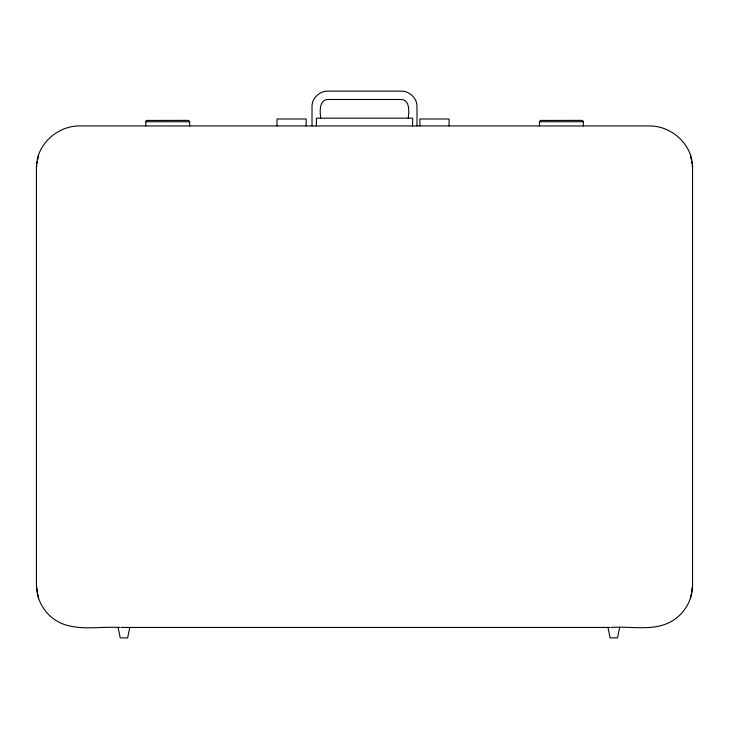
<?xml version="1.0" encoding="UTF-8"?>
<svg xmlns="http://www.w3.org/2000/svg" width="729" height="729" viewBox="0 0 729 729"><rect width="100%" height="100%" fill="white"/><g stroke="black" fill="none" stroke-linecap="round" stroke-linejoin="round"><path stroke-width="1.09" d="M145.8 125.953L145.846 121.378L147.212 120.422M539.46 125.953L539.506 121.378L540.872 120.422M119.838 627.432C96.656 626.02 67.97 633.565 49.262 615.185C41.316 607.503 36.523 596.723 36.45 585.642L36.45 167.743C36.131 144.661 57.555 125.434 80.19 125.953L648.81 125.953C671.445 125.434 692.869 144.661 692.55 167.743L692.55 585.642C692.514 599.01 685.451 611.841 674.516 619.45C655.945 632.48 631.879 625.81 610.948 627.432M36.45 167.743L36.805 165.583M37.161 163.433L37.516 161.282M37.881 159.132L38.591 154.821M690.409 598.555L691.119 594.244M691.484 592.094L692.55 585.642M129.762 627.432L127.648 637.875L120.212 637.875L118.098 627.432M619.65 627.432L617.536 637.875L610.1 637.875L607.986 627.432M146.848 120.422L188.456 120.385L189.631 121.378L189.677 125.953M540.508 120.422L582.116 120.385L583.291 121.378L583.337 125.953M145.8 121.725L189.677 121.725M539.46 121.725L583.337 121.725M121.06 627.432L609.726 627.432M690.409 154.821L691.119 159.132M691.484 161.282L691.839 163.433M692.195 165.583L692.55 167.743M36.45 585.642L37.516 592.094M37.881 594.244L38.591 598.555M449.064 125.953L449.064 118.982L419.904 118.982L419.904 125.953M416.988 125.953L416.988 106.316C417.061 97.95 409.297 90.979 401.096 91.125L327.904 91.125C319.703 90.979 311.939 97.95 312.012 106.316L312.012 125.953M412.614 125.953L412.614 118.153L316.386 118.153L316.386 125.953M408.24 118.153C409.097 112.157 410.181 99.445 400.804 99.481L328.196 99.481C318.819 99.445 319.903 112.157 320.76 118.153M306.18 125.953L306.18 118.982L277.02 118.982L277.02 125.953"/></g></svg>
